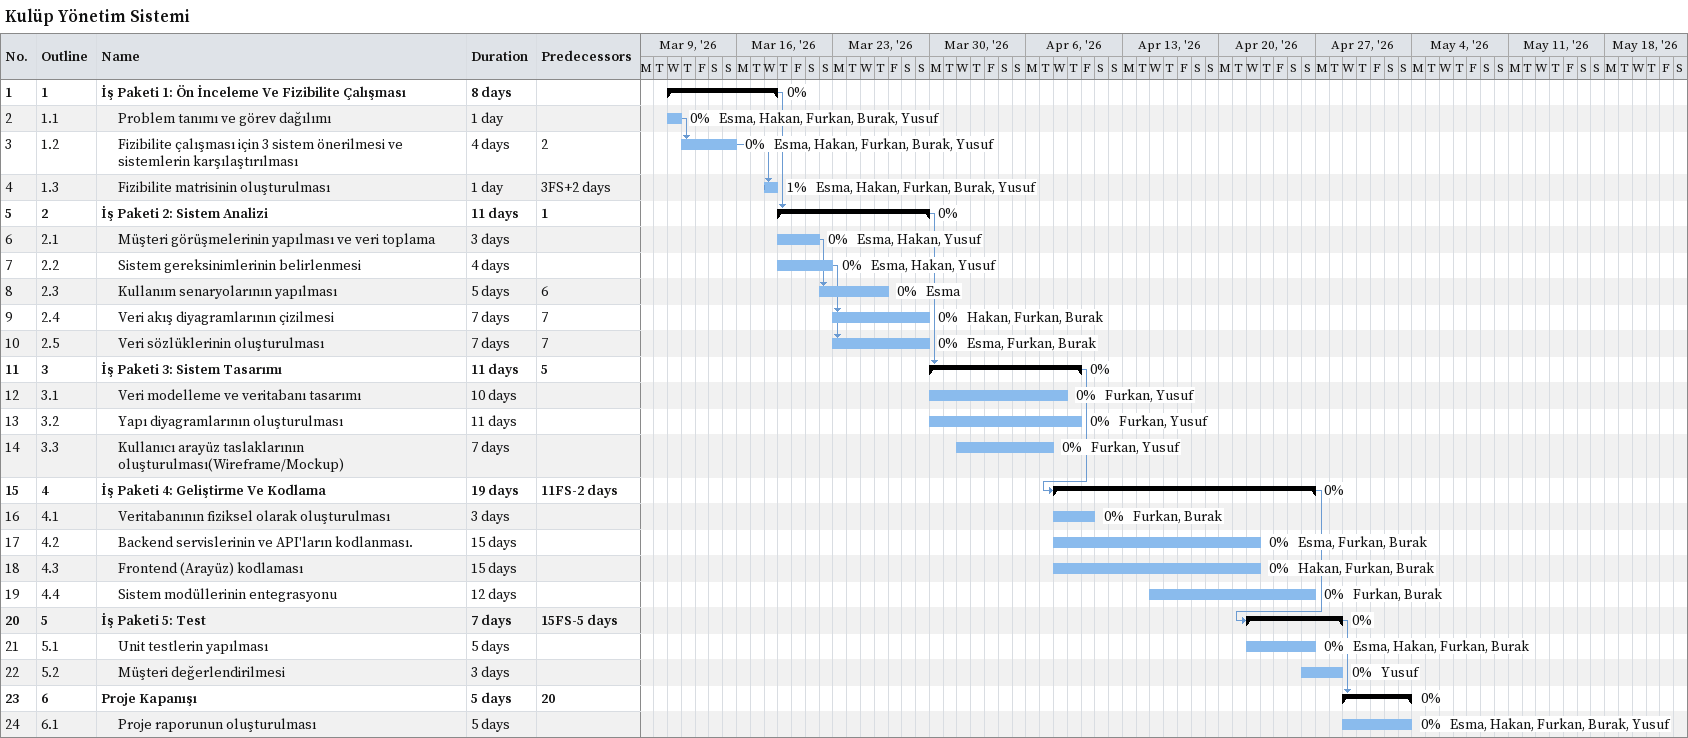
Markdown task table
Kulüp Yönetim Sistemi

| ID | WBS | Task | Duration | Start | Finish | Predecessors | Resources | % complete |
|---|---|---|---|---|---|---|---|---|
| 1 | 1 | **İş Paketi 1: Ön İnceleme Ve Fizibilite Çalışması** | 8d | 2026-03-11 | 2026-03-18 |  |  | 0 |
| 2 | 1.1 | Problem tanımı ve görev dağılımı | 1d | 2026-03-11 | 2026-03-11 |  | Esma, Hakan, Furkan, Burak, Yusuf | 0 |
| 3 | 1.2 | Fizibilite çalışması için 3 sistem önerilmesi ve sistemlerin karşılaştırılması | 4d | 2026-03-12 | 2026-03-15 | 2 | Esma, Hakan, Furkan, Burak, Yusuf | 0 |
| 4 | 1.3 | Fizibilite matrisinin oluşturulması | 1d | 2026-03-18 | 2026-03-18 | 3FS+2d | Esma, Hakan, Furkan, Burak, Yusuf | 1 |
| 5 | 2 | **İş Paketi 2: Sistem Analizi** | 11d | 2026-03-19 | 2026-03-29 | 1 |  | 0 |
| 6 | 2.1 | Müşteri görüşmelerinin yapılması ve veri toplama | 3d | 2026-03-19 | 2026-03-21 |  | Esma, Hakan, Yusuf | 0 |
| 7 | 2.2 | Sistem gereksinimlerinin belirlenmesi | 4d | 2026-03-19 | 2026-03-22 |  | Esma, Hakan, Yusuf | 0 |
| 8 | 2.3 | Kullanım senaryolarının yapılması | 5d | 2026-03-22 | 2026-03-26 | 6 | Esma | 0 |
| 9 | 2.4 | Veri akış diyagramlarının çizilmesi | 7d | 2026-03-23 | 2026-03-29 | 7 | Hakan, Furkan, Burak | 0 |
| 10 | 2.5 | Veri sözlüklerinin oluşturulması | 7d | 2026-03-23 | 2026-03-29 | 7 | Esma, Furkan, Burak | 0 |
| 11 | 3 | **İş Paketi 3: Sistem Tasarımı** | 11d | 2026-03-30 | 2026-04-09 | 5 |  | 0 |
| 12 | 3.1 | Veri modelleme ve veritabanı tasarımı | 10d | 2026-03-30 | 2026-04-08 |  | Furkan, Yusuf | 0 |
| 13 | 3.2 | Yapı diyagramlarının oluşturulması | 11d | 2026-03-30 | 2026-04-09 |  | Furkan, Yusuf | 0 |
| 14 | 3.3 | Kullanıcı arayüz taslaklarının oluşturulması(Wireframe/Mockup) | 7d | 2026-04-01 | 2026-04-07 |  | Furkan, Yusuf | 0 |
| 15 | 4 | **İş Paketi 4: Geliştirme Ve Kodlama** | 19d | 2026-04-08 | 2026-04-26 | 11FS-2d |  | 0 |
| 16 | 4.1 | Veritabanının fiziksel olarak oluşturulması | 3d | 2026-04-08 | 2026-04-10 |  | Furkan, Burak | 0 |
| 17 | 4.2 | Backend servislerinin ve API'ların kodlanması. | 15d | 2026-04-08 | 2026-04-22 |  | Esma, Furkan, Burak | 0 |
| 18 | 4.3 | Frontend (Arayüz) kodlaması | 15d | 2026-04-08 | 2026-04-22 |  | Hakan, Furkan, Burak | 0 |
| 19 | 4.4 | Sistem modüllerinin entegrasyonu | 12d | 2026-04-15 | 2026-04-26 |  | Furkan, Burak | 0 |
| 20 | 5 | **İş Paketi 5: Test** | 7d | 2026-04-22 | 2026-04-28 | 15FS-5d |  | 0 |
| 21 | 5.1 | Unit testlerin yapılması | 5d | 2026-04-22 | 2026-04-26 |  | Esma, Hakan, Furkan, Burak | 0 |
| 22 | 5.2 | Müşteri değerlendirilmesi | 3d | 2026-04-26 | 2026-04-28 |  | Yusuf | 0 |
| 23 | 6 | **Proje Kapanışı** | 5d | 2026-04-29 | 2026-05-03 | 20 |  | 0 |
| 24 | 6.1 | Proje raporunun oluşturulması | 5d | 2026-04-29 | 2026-05-03 |  | Esma, Hakan, Furkan, Burak, Yusuf | 0 |
